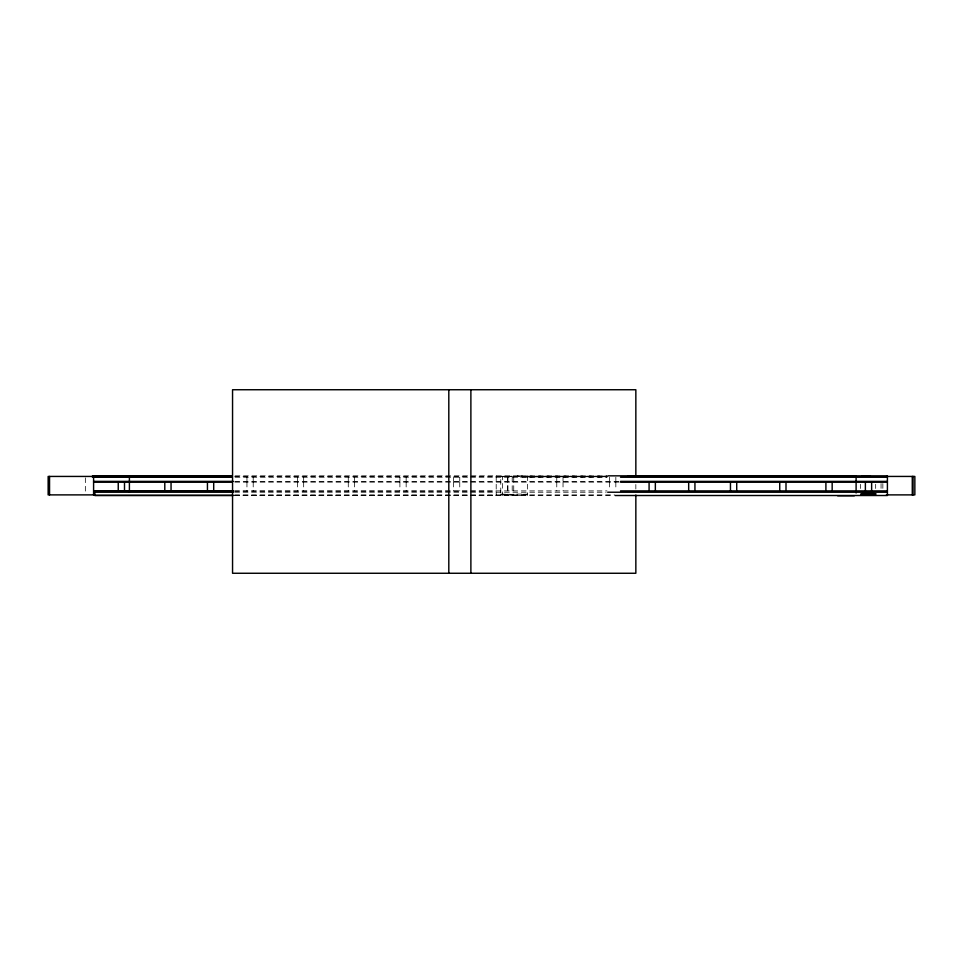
<?xml version="1.0" encoding="UTF-8"?>
<svg xmlns="http://www.w3.org/2000/svg" width="963" height="963" viewBox="0 0 963 963"><rect width="100%" height="100%" fill="white"/><g stroke="black" fill="none" stroke-linecap="round" stroke-linejoin="round"><path stroke-width="0.72" stroke-dasharray="4.82 3.61" d="M500.76 495.018L502.554 494.886L502.554 476.432L500.76 476.3L500.76 495.018L512.882 495.018L500.76 494.549M502.554 476.432L507.946 476.3M235.08 475.842L607.027 475.842M527.507 476.143L607.027 476.143M500.76 476.3L512.172 476.264L500.76 476.854M607.027 476.288L522.428 476.89L607.027 476.902M234.611 476.432L469.21 476.432M470.678 476.432L607.027 476.432M527.507 476.757L607.027 476.757M235.08 477.251L469.198 477.251M470.702 477.251L607.027 477.251M234.816 481.38L469.174 481.38M470.678 481.38L620.533 481.38M234.9 482.138L620.533 482.138M234.647 490.901L607.027 490.901M234.647 491.178L469.15 491.178M470.654 491.178L496.21 491.178M234.719 492.225L606.172 492.225M500.76 494.103L513.905 494.404M527.507 494.103L521.031 494.404M527.507 494.549L523.427 494.549L527.507 495.018M234.731 494.886L614.538 494.886M234.647 495.331L469.15 495.331M470.654 495.331L496.21 495.331M234.647 495.512L469.15 495.512M470.654 495.512L613.563 495.512M496.21 476.348L500.76 476.432M882.854 483.534L882.854 489.204M881.061 483.534L881.061 489.204M875.668 484.281L875.668 488.494M860.368 484.281L860.368 488.494M635.845 484.509L635.845 489.023M615.839 477.251L615.839 481.38M615.839 482.138L615.839 489.445M609.579 477.251L609.579 481.38M609.579 482.138L609.579 489.445M563.03 477.251L563.03 481.38M563.03 482.138L563.03 490.901M556.77 477.251L556.77 481.38M556.77 482.138L556.77 490.901M527.507 475.842L527.507 495.512M522.235 475.842L514.182 475.842M521.573 494.103L513.086 494.103M521.031 495.512L513.905 495.512M520.393 477.251L520.393 476.613L513.267 476.613L513.267 477.251M513.736 477.251L513.736 490.901M512.208 477.251L512.208 494.103M507.946 477.251L507.946 494.549M507.946 494.886L507.946 495.512M507.477 477.251L507.477 490.901M496.21 475.842L496.21 495.512M459.76 477.251L459.76 481.38M459.76 482.138L459.76 490.901M453.501 477.251L453.501 481.38M453.501 482.138L453.501 490.901M406.157 477.251L406.157 481.38M406.157 482.138L406.157 490.901M399.898 477.251L399.898 481.38M399.898 482.138L399.898 490.901M354.528 477.251L354.528 481.38M354.528 482.138L354.528 490.901M348.269 477.251L348.269 481.38M348.269 482.138L348.269 490.901M303.67 477.251L303.67 481.38M303.67 482.138L303.67 490.901M297.411 477.251L297.411 481.38M297.411 482.138L297.411 490.901M253.209 477.251L253.209 481.38M253.209 482.138L253.209 490.901M246.949 477.251L246.949 481.38M246.949 482.138L246.949 490.901M85.346 477.853L85.346 493.465"/><path stroke-width="1.44" d="M864.93 493.887L865.496 494.224M862.354 493.61C854.097 494.886 879.243 494.777 869.866 493.79M865.496 493.838L863.426 494.175L865.749 494.452M870.612 494.224L871.19 493.887M862.354 493.622L865.978 493.465M864.786 493.947L867.121 493.766L865.749 493.899M870.612 494.188L864.93 494.139M865.978 493.477L870.143 493.477M866.856 493.863L869.252 493.863M232.252 475.842L92.508 475.842L92.508 477.251L232.083 477.251M607.906 475.842L887.405 475.842L887.405 495.512L615.068 495.512M628.032 476.143L856.107 476.143M231.89 476.432L48.15 476.432L48.15 494.886L94.795 494.886M886.369 476.432L914.85 476.432L914.85 494.886L886.369 494.886M620.533 477.251L887.405 477.251M93.592 481.38L233.311 481.38M620.533 481.38L887.405 481.38M93.592 482.138L231.987 482.138M620.533 482.138L887.405 482.138M233.154 490.901L94.856 490.901L94.856 495.512L233.154 495.512M620.533 490.901L887.405 490.901M94.856 491.178L233.154 491.178M94.856 492.225L233.215 492.225M607.677 492.225L887.405 492.225M94.856 495.331L233.154 495.331M837.617 495.752L854.362 495.752M865.978 494.537L876.113 493.995L873.754 493.61M870.143 493.465L873.754 493.622M868.999 493.766L870.371 493.899M913.056 476.432L913.056 494.886M912.286 476.432L912.286 494.886M871.635 482.138L871.635 490.901M870.396 475.842L862.342 475.842M865.376 482.138L865.376 490.901M856.107 475.842L856.107 492.984M832.164 482.138L832.164 490.901M825.905 482.138L825.905 490.901M786.001 482.138L786.001 490.901M779.741 482.138L779.741 490.901M736.719 482.138L736.719 490.901M730.46 482.138L730.46 490.901M694.937 482.138L694.937 490.901M688.677 482.138L688.677 490.901M655.346 482.138L655.346 490.901M649.086 482.138L649.086 490.901M635.845 475.481L635.845 389.738L232.552 389.738L232.552 573.262L635.845 573.262L635.845 495.042M470.883 389.738L470.883 573.262M448.806 389.738L448.806 573.262M213.702 482.138L213.702 490.901M207.442 482.138L207.442 490.901M171.053 482.138L171.053 490.901M164.793 482.138L164.793 490.901M129.403 477.853L129.403 492.045M124.504 482.138L124.504 490.901M118.244 482.138L118.244 490.901M93.592 476.432L93.592 494.886M49.546 476.432L49.546 494.886"/></g></svg>
